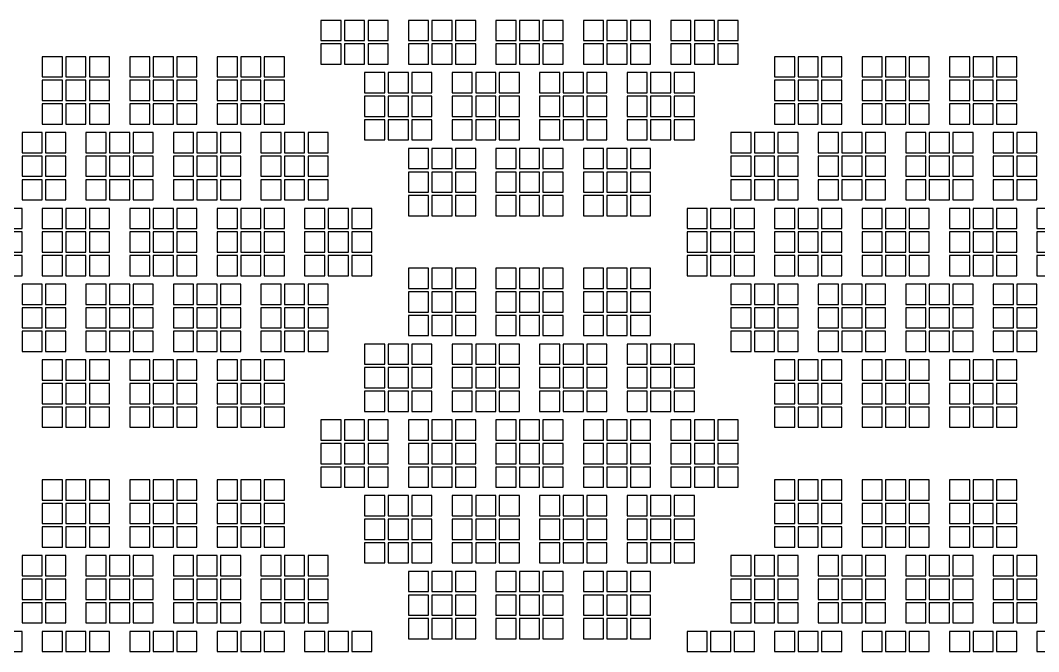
# Model space of a CAD drawing. Extents: x -49 to 54, y -38 to 38.
# Drawn here: x 0.6 to 15.73, y -10.8 to -1.42 of the extents above; entities that cross this region are included whole.
import ezdxf

# ---------------------------------------------------------------- set-up
doc = ezdxf.new("R2010")
doc.units = 0
doc.layers.add('BACK_LAYER', color=5, linetype='CONTINUOUS')

msp = doc.modelspace()

# ---------------------------------------------------------------- linework, layer by layer
at = {"layer": 'BACK_LAYER'}
for points in [[(5.063, -1.721), (5.363, -1.721), (5.363, -1.421), (5.063, -1.421)], [(5.413, -1.721), (5.713, -1.721), (5.713, -1.421), (5.413, -1.421)], [(5.763, -1.721), (6.063, -1.721), (6.063, -1.421), (5.763, -1.421)], [(6.363, -1.721), (6.663, -1.721), (6.663, -1.421), (6.363, -1.421)], [(6.713, -1.721), (7.013, -1.721), (7.013, -1.421), (6.713, -1.421)], [(7.063, -1.721), (7.363, -1.721), (7.363, -1.421), (7.063, -1.421)], [(7.663, -1.721), (7.963, -1.721), (7.963, -1.421), (7.663, -1.421)], [(8.013, -1.721), (8.313, -1.721), (8.313, -1.421), (8.013, -1.421)], [(8.363, -1.721), (8.663, -1.721), (8.663, -1.421), (8.363, -1.421)], [(8.963, -1.721), (9.263, -1.721), (9.263, -1.421), (8.963, -1.421)], [(9.313, -1.721), (9.613, -1.721), (9.613, -1.421), (9.313, -1.421)], [(9.663, -1.721), (9.963, -1.721), (9.963, -1.421), (9.663, -1.421)], [(10.263, -1.721), (10.563, -1.721), (10.563, -1.421), (10.263, -1.421)], [(10.613, -1.721), (10.913, -1.721), (10.913, -1.421), (10.613, -1.421)], [(10.963, -1.721), (11.263, -1.721), (11.263, -1.421), (10.963, -1.421)], [(5.063, -2.071), (5.363, -2.071), (5.363, -1.771), (5.063, -1.771)], [(5.413, -2.071), (5.713, -2.071), (5.713, -1.771), (5.413, -1.771)], [(5.763, -2.071), (6.063, -2.071), (6.063, -1.771), (5.763, -1.771)], [(6.363, -2.071), (6.663, -2.071), (6.663, -1.771), (6.363, -1.771)], [(6.713, -2.071), (7.013, -2.071), (7.013, -1.771), (6.713, -1.771)], [(7.063, -2.071), (7.363, -2.071), (7.363, -1.771), (7.063, -1.771)], [(7.663, -2.071), (7.963, -2.071), (7.963, -1.771), (7.663, -1.771)], [(8.013, -2.071), (8.313, -2.071), (8.313, -1.771), (8.013, -1.771)], [(8.363, -2.071), (8.663, -2.071), (8.663, -1.771), (8.363, -1.771)], [(8.963, -2.071), (9.263, -2.071), (9.263, -1.771), (8.963, -1.771)], [(9.313, -2.071), (9.613, -2.071), (9.613, -1.771), (9.313, -1.771)], [(9.663, -2.071), (9.963, -2.071), (9.963, -1.771), (9.663, -1.771)], [(10.263, -2.071), (10.563, -2.071), (10.563, -1.771), (10.263, -1.771)], [(10.613, -2.071), (10.913, -2.071), (10.913, -1.771), (10.613, -1.771)], [(10.963, -2.071), (11.263, -2.071), (11.263, -1.771), (10.963, -1.771)], [(0.921, -2.261), (1.221, -2.261), (1.221, -1.961), (0.921, -1.961)], [(1.271, -2.261), (1.571, -2.261), (1.571, -1.961), (1.271, -1.961)], [(1.621, -2.261), (1.921, -2.261), (1.921, -1.961), (1.621, -1.961)], [(2.221, -2.261), (2.521, -2.261), (2.521, -1.961), (2.221, -1.961)], [(2.571, -2.261), (2.871, -2.261), (2.871, -1.961), (2.571, -1.961)], [(2.921, -2.261), (3.221, -2.261), (3.221, -1.961), (2.921, -1.961)], [(3.521, -2.261), (3.821, -2.261), (3.821, -1.961), (3.521, -1.961)], [(3.871, -2.261), (4.171, -2.261), (4.171, -1.961), (3.871, -1.961)], [(4.221, -2.261), (4.521, -2.261), (4.521, -1.961), (4.221, -1.961)], [(11.805, -2.261), (12.105, -2.261), (12.105, -1.961), (11.805, -1.961)], [(12.155, -2.261), (12.455, -2.261), (12.455, -1.961), (12.155, -1.961)], [(12.505, -2.261), (12.805, -2.261), (12.805, -1.961), (12.505, -1.961)], [(13.105, -2.261), (13.405, -2.261), (13.405, -1.961), (13.105, -1.961)], [(13.455, -2.261), (13.755, -2.261), (13.755, -1.961), (13.455, -1.961)], [(13.805, -2.261), (14.105, -2.261), (14.105, -1.961), (13.805, -1.961)], [(14.405, -2.261), (14.705, -2.261), (14.705, -1.961), (14.405, -1.961)], [(14.755, -2.261), (15.055, -2.261), (15.055, -1.961), (14.755, -1.961)], [(15.105, -2.261), (15.405, -2.261), (15.405, -1.961), (15.105, -1.961)], [(5.713, -2.497), (6.013, -2.497), (6.013, -2.197), (5.713, -2.197)], [(6.063, -2.497), (6.363, -2.497), (6.363, -2.197), (6.063, -2.197)], [(6.413, -2.497), (6.713, -2.497), (6.713, -2.197), (6.413, -2.197)], [(7.013, -2.497), (7.313, -2.497), (7.313, -2.197), (7.013, -2.197)], [(7.363, -2.497), (7.663, -2.497), (7.663, -2.197), (7.363, -2.197)], [(7.713, -2.497), (8.013, -2.497), (8.013, -2.197), (7.713, -2.197)], [(8.313, -2.497), (8.613, -2.497), (8.613, -2.197), (8.313, -2.197)], [(8.663, -2.497), (8.963, -2.497), (8.963, -2.197), (8.663, -2.197)], [(9.013, -2.497), (9.313, -2.497), (9.313, -2.197), (9.013, -2.197)], [(9.613, -2.497), (9.913, -2.497), (9.913, -2.197), (9.613, -2.197)], [(9.963, -2.497), (10.263, -2.497), (10.263, -2.197), (9.963, -2.197)], [(10.313, -2.497), (10.613, -2.497), (10.613, -2.197), (10.313, -2.197)], [(0.921, -2.611), (1.221, -2.611), (1.221, -2.311), (0.921, -2.311)], [(1.271, -2.611), (1.571, -2.611), (1.571, -2.311), (1.271, -2.311)], [(1.621, -2.611), (1.921, -2.611), (1.921, -2.311), (1.621, -2.311)], [(2.221, -2.611), (2.521, -2.611), (2.521, -2.311), (2.221, -2.311)], [(2.571, -2.611), (2.871, -2.611), (2.871, -2.311), (2.571, -2.311)], [(2.921, -2.611), (3.221, -2.611), (3.221, -2.311), (2.921, -2.311)], [(3.521, -2.611), (3.821, -2.611), (3.821, -2.311), (3.521, -2.311)], [(3.871, -2.611), (4.171, -2.611), (4.171, -2.311), (3.871, -2.311)], [(4.221, -2.611), (4.521, -2.611), (4.521, -2.311), (4.221, -2.311)], [(11.805, -2.611), (12.105, -2.611), (12.105, -2.311), (11.805, -2.311)], [(12.155, -2.611), (12.455, -2.611), (12.455, -2.311), (12.155, -2.311)], [(12.505, -2.611), (12.805, -2.611), (12.805, -2.311), (12.505, -2.311)], [(13.105, -2.611), (13.405, -2.611), (13.405, -2.311), (13.105, -2.311)], [(13.455, -2.611), (13.755, -2.611), (13.755, -2.311), (13.455, -2.311)], [(13.805, -2.611), (14.105, -2.611), (14.105, -2.311), (13.805, -2.311)], [(14.405, -2.611), (14.705, -2.611), (14.705, -2.311), (14.405, -2.311)], [(14.755, -2.611), (15.055, -2.611), (15.055, -2.311), (14.755, -2.311)], [(15.105, -2.611), (15.405, -2.611), (15.405, -2.311), (15.105, -2.311)], [(5.713, -2.847), (6.013, -2.847), (6.013, -2.547), (5.713, -2.547)], [(6.063, -2.847), (6.363, -2.847), (6.363, -2.547), (6.063, -2.547)], [(6.413, -2.847), (6.713, -2.847), (6.713, -2.547), (6.413, -2.547)], [(7.013, -2.847), (7.313, -2.847), (7.313, -2.547), (7.013, -2.547)], [(7.363, -2.847), (7.663, -2.847), (7.663, -2.547), (7.363, -2.547)], [(7.713, -2.847), (8.013, -2.847), (8.013, -2.547), (7.713, -2.547)], [(8.313, -2.847), (8.613, -2.847), (8.613, -2.547), (8.313, -2.547)], [(8.663, -2.847), (8.963, -2.847), (8.963, -2.547), (8.663, -2.547)], [(9.013, -2.847), (9.313, -2.847), (9.313, -2.547), (9.013, -2.547)], [(9.613, -2.847), (9.913, -2.847), (9.913, -2.547), (9.613, -2.547)], [(9.963, -2.847), (10.263, -2.847), (10.263, -2.547), (9.963, -2.547)], [(10.313, -2.847), (10.613, -2.847), (10.613, -2.547), (10.313, -2.547)], [(0.921, -2.961), (1.221, -2.961), (1.221, -2.661), (0.921, -2.661)], [(1.271, -2.961), (1.571, -2.961), (1.571, -2.661), (1.271, -2.661)], [(1.621, -2.961), (1.921, -2.961), (1.921, -2.661), (1.621, -2.661)], [(2.221, -2.961), (2.521, -2.961), (2.521, -2.661), (2.221, -2.661)], [(2.571, -2.961), (2.871, -2.961), (2.871, -2.661), (2.571, -2.661)], [(2.921, -2.961), (3.221, -2.961), (3.221, -2.661), (2.921, -2.661)], [(3.521, -2.961), (3.821, -2.961), (3.821, -2.661), (3.521, -2.661)], [(3.871, -2.961), (4.171, -2.961), (4.171, -2.661), (3.871, -2.661)], [(4.221, -2.961), (4.521, -2.961), (4.521, -2.661), (4.221, -2.661)], [(11.805, -2.961), (12.105, -2.961), (12.105, -2.661), (11.805, -2.661)], [(12.155, -2.961), (12.455, -2.961), (12.455, -2.661), (12.155, -2.661)], [(12.505, -2.961), (12.805, -2.961), (12.805, -2.661), (12.505, -2.661)], [(13.105, -2.961), (13.405, -2.961), (13.405, -2.661), (13.105, -2.661)], [(13.455, -2.961), (13.755, -2.961), (13.755, -2.661), (13.455, -2.661)], [(13.805, -2.961), (14.105, -2.961), (14.105, -2.661), (13.805, -2.661)], [(14.405, -2.961), (14.705, -2.961), (14.705, -2.661), (14.405, -2.661)], [(14.755, -2.961), (15.055, -2.961), (15.055, -2.661), (14.755, -2.661)], [(15.105, -2.961), (15.405, -2.961), (15.405, -2.661), (15.105, -2.661)], [(5.713, -3.197), (6.013, -3.197), (6.013, -2.897), (5.713, -2.897)], [(6.063, -3.197), (6.363, -3.197), (6.363, -2.897), (6.063, -2.897)], [(6.413, -3.197), (6.713, -3.197), (6.713, -2.897), (6.413, -2.897)], [(7.013, -3.197), (7.313, -3.197), (7.313, -2.897), (7.013, -2.897)], [(7.363, -3.197), (7.663, -3.197), (7.663, -2.897), (7.363, -2.897)], [(7.713, -3.197), (8.013, -3.197), (8.013, -2.897), (7.713, -2.897)], [(8.313, -3.197), (8.613, -3.197), (8.613, -2.897), (8.313, -2.897)], [(8.663, -3.197), (8.963, -3.197), (8.963, -2.897), (8.663, -2.897)], [(9.013, -3.197), (9.313, -3.197), (9.313, -2.897), (9.013, -2.897)], [(9.613, -3.197), (9.913, -3.197), (9.913, -2.897), (9.613, -2.897)], [(9.963, -3.197), (10.263, -3.197), (10.263, -2.897), (9.963, -2.897)], [(10.313, -3.197), (10.613, -3.197), (10.613, -2.897), (10.313, -2.897)], [(0.621, -3.387), (0.921, -3.387), (0.921, -3.087), (0.621, -3.087)], [(0.971, -3.387), (1.271, -3.387), (1.271, -3.087), (0.971, -3.087)], [(1.571, -3.387), (1.871, -3.387), (1.871, -3.087), (1.571, -3.087)], [(1.921, -3.387), (2.221, -3.387), (2.221, -3.087), (1.921, -3.087)], [(2.271, -3.387), (2.571, -3.387), (2.571, -3.087), (2.271, -3.087)], [(2.871, -3.387), (3.171, -3.387), (3.171, -3.087), (2.871, -3.087)], [(3.221, -3.387), (3.521, -3.387), (3.521, -3.087), (3.221, -3.087)], [(3.571, -3.387), (3.871, -3.387), (3.871, -3.087), (3.571, -3.087)], [(4.171, -3.387), (4.471, -3.387), (4.471, -3.087), (4.171, -3.087)], [(4.521, -3.387), (4.821, -3.387), (4.821, -3.087), (4.521, -3.087)], [(4.871, -3.387), (5.171, -3.387), (5.171, -3.087), (4.871, -3.087)], [(11.155, -3.387), (11.455, -3.387), (11.455, -3.087), (11.155, -3.087)], [(11.505, -3.387), (11.805, -3.387), (11.805, -3.087), (11.505, -3.087)], [(11.855, -3.387), (12.155, -3.387), (12.155, -3.087), (11.855, -3.087)], [(12.455, -3.387), (12.755, -3.387), (12.755, -3.087), (12.455, -3.087)], [(12.805, -3.387), (13.105, -3.387), (13.105, -3.087), (12.805, -3.087)], [(13.155, -3.387), (13.455, -3.387), (13.455, -3.087), (13.155, -3.087)], [(13.755, -3.387), (14.055, -3.387), (14.055, -3.087), (13.755, -3.087)], [(14.105, -3.387), (14.405, -3.387), (14.405, -3.087), (14.105, -3.087)], [(14.455, -3.387), (14.755, -3.387), (14.755, -3.087), (14.455, -3.087)], [(15.055, -3.387), (15.355, -3.387), (15.355, -3.087), (15.055, -3.087)], [(15.405, -3.387), (15.705, -3.387), (15.705, -3.087), (15.405, -3.087)], [(6.363, -3.623), (6.663, -3.623), (6.663, -3.323), (6.363, -3.323)], [(6.713, -3.623), (7.013, -3.623), (7.013, -3.323), (6.713, -3.323)], [(7.063, -3.623), (7.363, -3.623), (7.363, -3.323), (7.063, -3.323)], [(7.663, -3.623), (7.963, -3.623), (7.963, -3.323), (7.663, -3.323)], [(8.013, -3.623), (8.313, -3.623), (8.313, -3.323), (8.013, -3.323)], [(8.363, -3.623), (8.663, -3.623), (8.663, -3.323), (8.363, -3.323)], [(8.963, -3.623), (9.263, -3.623), (9.263, -3.323), (8.963, -3.323)], [(9.313, -3.623), (9.613, -3.623), (9.613, -3.323), (9.313, -3.323)], [(9.663, -3.623), (9.963, -3.623), (9.963, -3.323), (9.663, -3.323)], [(0.621, -3.737), (0.921, -3.737), (0.921, -3.437), (0.621, -3.437)], [(0.971, -3.737), (1.271, -3.737), (1.271, -3.437), (0.971, -3.437)], [(1.571, -3.737), (1.871, -3.737), (1.871, -3.437), (1.571, -3.437)], [(1.921, -3.737), (2.221, -3.737), (2.221, -3.437), (1.921, -3.437)], [(2.271, -3.737), (2.571, -3.737), (2.571, -3.437), (2.271, -3.437)], [(2.871, -3.737), (3.171, -3.737), (3.171, -3.437), (2.871, -3.437)], [(3.221, -3.737), (3.521, -3.737), (3.521, -3.437), (3.221, -3.437)], [(3.571, -3.737), (3.871, -3.737), (3.871, -3.437), (3.571, -3.437)], [(4.171, -3.737), (4.471, -3.737), (4.471, -3.437), (4.171, -3.437)], [(4.521, -3.737), (4.821, -3.737), (4.821, -3.437), (4.521, -3.437)], [(4.871, -3.737), (5.171, -3.737), (5.171, -3.437), (4.871, -3.437)], [(11.155, -3.737), (11.455, -3.737), (11.455, -3.437), (11.155, -3.437)], [(11.505, -3.737), (11.805, -3.737), (11.805, -3.437), (11.505, -3.437)], [(11.855, -3.737), (12.155, -3.737), (12.155, -3.437), (11.855, -3.437)], [(12.455, -3.737), (12.755, -3.737), (12.755, -3.437), (12.455, -3.437)], [(12.805, -3.737), (13.105, -3.737), (13.105, -3.437), (12.805, -3.437)], [(13.155, -3.737), (13.455, -3.737), (13.455, -3.437), (13.155, -3.437)], [(13.755, -3.737), (14.055, -3.737), (14.055, -3.437), (13.755, -3.437)], [(14.105, -3.737), (14.405, -3.737), (14.405, -3.437), (14.105, -3.437)], [(14.455, -3.737), (14.755, -3.737), (14.755, -3.437), (14.455, -3.437)], [(15.055, -3.737), (15.355, -3.737), (15.355, -3.437), (15.055, -3.437)], [(15.405, -3.737), (15.705, -3.737), (15.705, -3.437), (15.405, -3.437)], [(6.363, -3.973), (6.663, -3.973), (6.663, -3.673), (6.363, -3.673)], [(6.713, -3.973), (7.013, -3.973), (7.013, -3.673), (6.713, -3.673)], [(7.063, -3.973), (7.363, -3.973), (7.363, -3.673), (7.063, -3.673)], [(7.663, -3.973), (7.963, -3.973), (7.963, -3.673), (7.663, -3.673)], [(8.013, -3.973), (8.313, -3.973), (8.313, -3.673), (8.013, -3.673)], [(8.363, -3.973), (8.663, -3.973), (8.663, -3.673), (8.363, -3.673)], [(8.963, -3.973), (9.263, -3.973), (9.263, -3.673), (8.963, -3.673)], [(9.313, -3.973), (9.613, -3.973), (9.613, -3.673), (9.313, -3.673)], [(9.663, -3.973), (9.963, -3.973), (9.963, -3.673), (9.663, -3.673)], [(0.621, -4.087), (0.921, -4.087), (0.921, -3.787), (0.621, -3.787)], [(0.971, -4.087), (1.271, -4.087), (1.271, -3.787), (0.971, -3.787)], [(1.571, -4.087), (1.871, -4.087), (1.871, -3.787), (1.571, -3.787)], [(1.921, -4.087), (2.221, -4.087), (2.221, -3.787), (1.921, -3.787)], [(2.271, -4.087), (2.571, -4.087), (2.571, -3.787), (2.271, -3.787)], [(2.871, -4.087), (3.171, -4.087), (3.171, -3.787), (2.871, -3.787)], [(3.221, -4.087), (3.521, -4.087), (3.521, -3.787), (3.221, -3.787)], [(3.571, -4.087), (3.871, -4.087), (3.871, -3.787), (3.571, -3.787)], [(4.171, -4.087), (4.471, -4.087), (4.471, -3.787), (4.171, -3.787)], [(4.521, -4.087), (4.821, -4.087), (4.821, -3.787), (4.521, -3.787)], [(4.871, -4.087), (5.171, -4.087), (5.171, -3.787), (4.871, -3.787)], [(11.155, -4.087), (11.455, -4.087), (11.455, -3.787), (11.155, -3.787)], [(11.505, -4.087), (11.805, -4.087), (11.805, -3.787), (11.505, -3.787)], [(11.855, -4.087), (12.155, -4.087), (12.155, -3.787), (11.855, -3.787)], [(12.455, -4.087), (12.755, -4.087), (12.755, -3.787), (12.455, -3.787)], [(12.805, -4.087), (13.105, -4.087), (13.105, -3.787), (12.805, -3.787)], [(13.155, -4.087), (13.455, -4.087), (13.455, -3.787), (13.155, -3.787)], [(13.755, -4.087), (14.055, -4.087), (14.055, -3.787), (13.755, -3.787)], [(14.105, -4.087), (14.405, -4.087), (14.405, -3.787), (14.105, -3.787)], [(14.455, -4.087), (14.755, -4.087), (14.755, -3.787), (14.455, -3.787)], [(15.055, -4.087), (15.355, -4.087), (15.355, -3.787), (15.055, -3.787)], [(15.405, -4.087), (15.705, -4.087), (15.705, -3.787), (15.405, -3.787)], [(6.363, -4.323), (6.663, -4.323), (6.663, -4.023), (6.363, -4.023)], [(6.713, -4.323), (7.013, -4.323), (7.013, -4.023), (6.713, -4.023)], [(7.063, -4.323), (7.363, -4.323), (7.363, -4.023), (7.063, -4.023)], [(7.663, -4.323), (7.963, -4.323), (7.963, -4.023), (7.663, -4.023)], [(8.013, -4.323), (8.313, -4.323), (8.313, -4.023), (8.013, -4.023)], [(8.363, -4.323), (8.663, -4.323), (8.663, -4.023), (8.363, -4.023)], [(8.963, -4.323), (9.263, -4.323), (9.263, -4.023), (8.963, -4.023)], [(9.313, -4.323), (9.613, -4.323), (9.613, -4.023), (9.313, -4.023)], [(9.663, -4.323), (9.963, -4.323), (9.963, -4.023), (9.663, -4.023)], [(0.321, -4.513), (0.621, -4.513), (0.621, -4.213), (0.321, -4.213)], [(0.921, -4.513), (1.221, -4.513), (1.221, -4.213), (0.921, -4.213)], [(1.271, -4.513), (1.571, -4.513), (1.571, -4.213), (1.271, -4.213)], [(1.621, -4.513), (1.921, -4.513), (1.921, -4.213), (1.621, -4.213)], [(2.221, -4.513), (2.521, -4.513), (2.521, -4.213), (2.221, -4.213)], [(2.571, -4.513), (2.871, -4.513), (2.871, -4.213), (2.571, -4.213)], [(2.921, -4.513), (3.221, -4.513), (3.221, -4.213), (2.921, -4.213)], [(3.521, -4.513), (3.821, -4.513), (3.821, -4.213), (3.521, -4.213)], [(3.871, -4.513), (4.171, -4.513), (4.171, -4.213), (3.871, -4.213)], [(4.221, -4.513), (4.521, -4.513), (4.521, -4.213), (4.221, -4.213)], [(4.821, -4.513), (5.121, -4.513), (5.121, -4.213), (4.821, -4.213)], [(5.171, -4.513), (5.471, -4.513), (5.471, -4.213), (5.171, -4.213)], [(5.521, -4.513), (5.821, -4.513), (5.821, -4.213), (5.521, -4.213)], [(10.505, -4.513), (10.805, -4.513), (10.805, -4.213), (10.505, -4.213)], [(10.855, -4.513), (11.155, -4.513), (11.155, -4.213), (10.855, -4.213)], [(11.205, -4.513), (11.505, -4.513), (11.505, -4.213), (11.205, -4.213)], [(11.805, -4.513), (12.105, -4.513), (12.105, -4.213), (11.805, -4.213)], [(12.155, -4.513), (12.455, -4.513), (12.455, -4.213), (12.155, -4.213)], [(12.505, -4.513), (12.805, -4.513), (12.805, -4.213), (12.505, -4.213)], [(13.105, -4.513), (13.405, -4.513), (13.405, -4.213), (13.105, -4.213)], [(13.455, -4.513), (13.755, -4.513), (13.755, -4.213), (13.455, -4.213)], [(13.805, -4.513), (14.105, -4.513), (14.105, -4.213), (13.805, -4.213)], [(14.405, -4.513), (14.705, -4.513), (14.705, -4.213), (14.405, -4.213)], [(14.755, -4.513), (15.055, -4.513), (15.055, -4.213), (14.755, -4.213)], [(15.105, -4.513), (15.405, -4.513), (15.405, -4.213), (15.105, -4.213)], [(15.705, -4.513), (16.005, -4.513), (16.005, -4.213), (15.705, -4.213)], [(0.321, -4.863), (0.621, -4.863), (0.621, -4.563), (0.321, -4.563)], [(0.921, -4.863), (1.221, -4.863), (1.221, -4.563), (0.921, -4.563)], [(1.271, -4.863), (1.571, -4.863), (1.571, -4.563), (1.271, -4.563)], [(1.621, -4.863), (1.921, -4.863), (1.921, -4.563), (1.621, -4.563)], [(2.221, -4.863), (2.521, -4.863), (2.521, -4.563), (2.221, -4.563)], [(2.571, -4.863), (2.871, -4.863), (2.871, -4.563), (2.571, -4.563)], [(2.921, -4.863), (3.221, -4.863), (3.221, -4.563), (2.921, -4.563)], [(3.521, -4.863), (3.821, -4.863), (3.821, -4.563), (3.521, -4.563)], [(3.871, -4.863), (4.171, -4.863), (4.171, -4.563), (3.871, -4.563)], [(4.221, -4.863), (4.521, -4.863), (4.521, -4.563), (4.221, -4.563)], [(4.821, -4.863), (5.121, -4.863), (5.121, -4.563), (4.821, -4.563)], [(5.171, -4.863), (5.471, -4.863), (5.471, -4.563), (5.171, -4.563)], [(5.521, -4.863), (5.821, -4.863), (5.821, -4.563), (5.521, -4.563)], [(10.505, -4.863), (10.805, -4.863), (10.805, -4.563), (10.505, -4.563)], [(10.855, -4.863), (11.155, -4.863), (11.155, -4.563), (10.855, -4.563)], [(11.205, -4.863), (11.505, -4.863), (11.505, -4.563), (11.205, -4.563)], [(11.805, -4.863), (12.105, -4.863), (12.105, -4.563), (11.805, -4.563)], [(12.155, -4.863), (12.455, -4.863), (12.455, -4.563), (12.155, -4.563)], [(12.505, -4.863), (12.805, -4.863), (12.805, -4.563), (12.505, -4.563)], [(13.105, -4.863), (13.405, -4.863), (13.405, -4.563), (13.105, -4.563)], [(13.455, -4.863), (13.755, -4.863), (13.755, -4.563), (13.455, -4.563)], [(13.805, -4.863), (14.105, -4.863), (14.105, -4.563), (13.805, -4.563)], [(14.405, -4.863), (14.705, -4.863), (14.705, -4.563), (14.405, -4.563)], [(14.755, -4.863), (15.055, -4.863), (15.055, -4.563), (14.755, -4.563)], [(15.105, -4.863), (15.405, -4.863), (15.405, -4.563), (15.105, -4.563)], [(15.705, -4.863), (16.005, -4.863), (16.005, -4.563), (15.705, -4.563)], [(0.321, -5.213), (0.621, -5.213), (0.621, -4.913), (0.321, -4.913)], [(0.921, -5.213), (1.221, -5.213), (1.221, -4.913), (0.921, -4.913)], [(1.271, -5.213), (1.571, -5.213), (1.571, -4.913), (1.271, -4.913)], [(1.621, -5.213), (1.921, -5.213), (1.921, -4.913), (1.621, -4.913)], [(2.221, -5.213), (2.521, -5.213), (2.521, -4.913), (2.221, -4.913)], [(2.571, -5.213), (2.871, -5.213), (2.871, -4.913), (2.571, -4.913)], [(2.921, -5.213), (3.221, -5.213), (3.221, -4.913), (2.921, -4.913)], [(3.521, -5.213), (3.821, -5.213), (3.821, -4.913), (3.521, -4.913)], [(3.871, -5.213), (4.171, -5.213), (4.171, -4.913), (3.871, -4.913)], [(4.221, -5.213), (4.521, -5.213), (4.521, -4.913), (4.221, -4.913)], [(4.821, -5.213), (5.121, -5.213), (5.121, -4.913), (4.821, -4.913)], [(5.171, -5.213), (5.471, -5.213), (5.471, -4.913), (5.171, -4.913)], [(5.521, -5.213), (5.821, -5.213), (5.821, -4.913), (5.521, -4.913)], [(10.505, -5.213), (10.805, -5.213), (10.805, -4.913), (10.505, -4.913)], [(10.855, -5.213), (11.155, -5.213), (11.155, -4.913), (10.855, -4.913)], [(11.205, -5.213), (11.505, -5.213), (11.505, -4.913), (11.205, -4.913)], [(11.805, -5.213), (12.105, -5.213), (12.105, -4.913), (11.805, -4.913)], [(12.155, -5.213), (12.455, -5.213), (12.455, -4.913), (12.155, -4.913)], [(12.505, -5.213), (12.805, -5.213), (12.805, -4.913), (12.505, -4.913)], [(13.105, -5.213), (13.405, -5.213), (13.405, -4.913), (13.105, -4.913)], [(13.455, -5.213), (13.755, -5.213), (13.755, -4.913), (13.455, -4.913)], [(13.805, -5.213), (14.105, -5.213), (14.105, -4.913), (13.805, -4.913)], [(14.405, -5.213), (14.705, -5.213), (14.705, -4.913), (14.405, -4.913)], [(14.755, -5.213), (15.055, -5.213), (15.055, -4.913), (14.755, -4.913)], [(15.105, -5.213), (15.405, -5.213), (15.405, -4.913), (15.105, -4.913)], [(15.705, -5.213), (16.005, -5.213), (16.005, -4.913), (15.705, -4.913)], [(6.363, -5.403), (6.663, -5.403), (6.663, -5.103), (6.363, -5.103)], [(6.713, -5.403), (7.013, -5.403), (7.013, -5.103), (6.713, -5.103)], [(7.063, -5.403), (7.363, -5.403), (7.363, -5.103), (7.063, -5.103)], [(7.663, -5.403), (7.963, -5.403), (7.963, -5.103), (7.663, -5.103)], [(8.013, -5.403), (8.313, -5.403), (8.313, -5.103), (8.013, -5.103)], [(8.363, -5.403), (8.663, -5.403), (8.663, -5.103), (8.363, -5.103)], [(8.963, -5.403), (9.263, -5.403), (9.263, -5.103), (8.963, -5.103)], [(9.313, -5.403), (9.613, -5.403), (9.613, -5.103), (9.313, -5.103)], [(9.663, -5.403), (9.963, -5.403), (9.963, -5.103), (9.663, -5.103)], [(0.621, -5.639), (0.921, -5.639), (0.921, -5.339), (0.621, -5.339)], [(0.971, -5.639), (1.271, -5.639), (1.271, -5.339), (0.971, -5.339)], [(1.571, -5.639), (1.871, -5.639), (1.871, -5.339), (1.571, -5.339)], [(1.921, -5.639), (2.221, -5.639), (2.221, -5.339), (1.921, -5.339)], [(2.271, -5.639), (2.571, -5.639), (2.571, -5.339), (2.271, -5.339)], [(2.871, -5.639), (3.171, -5.639), (3.171, -5.339), (2.871, -5.339)], [(3.221, -5.639), (3.521, -5.639), (3.521, -5.339), (3.221, -5.339)], [(3.571, -5.639), (3.871, -5.639), (3.871, -5.339), (3.571, -5.339)], [(4.171, -5.639), (4.471, -5.639), (4.471, -5.339), (4.171, -5.339)], [(4.521, -5.639), (4.821, -5.639), (4.821, -5.339), (4.521, -5.339)], [(4.871, -5.639), (5.171, -5.639), (5.171, -5.339), (4.871, -5.339)], [(11.155, -5.639), (11.455, -5.639), (11.455, -5.339), (11.155, -5.339)], [(11.505, -5.639), (11.805, -5.639), (11.805, -5.339), (11.505, -5.339)], [(11.855, -5.639), (12.155, -5.639), (12.155, -5.339), (11.855, -5.339)], [(12.455, -5.639), (12.755, -5.639), (12.755, -5.339), (12.455, -5.339)], [(12.805, -5.639), (13.105, -5.639), (13.105, -5.339), (12.805, -5.339)], [(13.155, -5.639), (13.455, -5.639), (13.455, -5.339), (13.155, -5.339)], [(13.755, -5.639), (14.055, -5.639), (14.055, -5.339), (13.755, -5.339)], [(14.105, -5.639), (14.405, -5.639), (14.405, -5.339), (14.105, -5.339)], [(14.455, -5.639), (14.755, -5.639), (14.755, -5.339), (14.455, -5.339)], [(15.055, -5.639), (15.355, -5.639), (15.355, -5.339), (15.055, -5.339)], [(15.405, -5.639), (15.705, -5.639), (15.705, -5.339), (15.405, -5.339)], [(6.363, -5.753), (6.663, -5.753), (6.663, -5.453), (6.363, -5.453)], [(6.713, -5.753), (7.013, -5.753), (7.013, -5.453), (6.713, -5.453)], [(7.063, -5.753), (7.363, -5.753), (7.363, -5.453), (7.063, -5.453)], [(7.663, -5.753), (7.963, -5.753), (7.963, -5.453), (7.663, -5.453)], [(8.013, -5.753), (8.313, -5.753), (8.313, -5.453), (8.013, -5.453)], [(8.363, -5.753), (8.663, -5.753), (8.663, -5.453), (8.363, -5.453)], [(8.963, -5.753), (9.263, -5.753), (9.263, -5.453), (8.963, -5.453)], [(9.313, -5.753), (9.613, -5.753), (9.613, -5.453), (9.313, -5.453)], [(9.663, -5.753), (9.963, -5.753), (9.963, -5.453), (9.663, -5.453)], [(0.621, -5.989), (0.921, -5.989), (0.921, -5.689), (0.621, -5.689)], [(0.971, -5.989), (1.271, -5.989), (1.271, -5.689), (0.971, -5.689)], [(1.571, -5.989), (1.871, -5.989), (1.871, -5.689), (1.571, -5.689)], [(1.921, -5.989), (2.221, -5.989), (2.221, -5.689), (1.921, -5.689)], [(2.271, -5.989), (2.571, -5.989), (2.571, -5.689), (2.271, -5.689)], [(2.871, -5.989), (3.171, -5.989), (3.171, -5.689), (2.871, -5.689)], [(3.221, -5.989), (3.521, -5.989), (3.521, -5.689), (3.221, -5.689)], [(3.571, -5.989), (3.871, -5.989), (3.871, -5.689), (3.571, -5.689)], [(4.171, -5.989), (4.471, -5.989), (4.471, -5.689), (4.171, -5.689)], [(4.521, -5.989), (4.821, -5.989), (4.821, -5.689), (4.521, -5.689)], [(4.871, -5.989), (5.171, -5.989), (5.171, -5.689), (4.871, -5.689)], [(11.155, -5.989), (11.455, -5.989), (11.455, -5.689), (11.155, -5.689)], [(11.505, -5.989), (11.805, -5.989), (11.805, -5.689), (11.505, -5.689)], [(11.855, -5.989), (12.155, -5.989), (12.155, -5.689), (11.855, -5.689)], [(12.455, -5.989), (12.755, -5.989), (12.755, -5.689), (12.455, -5.689)], [(12.805, -5.989), (13.105, -5.989), (13.105, -5.689), (12.805, -5.689)], [(13.155, -5.989), (13.455, -5.989), (13.455, -5.689), (13.155, -5.689)], [(13.755, -5.989), (14.055, -5.989), (14.055, -5.689), (13.755, -5.689)], [(14.105, -5.989), (14.405, -5.989), (14.405, -5.689), (14.105, -5.689)], [(14.455, -5.989), (14.755, -5.989), (14.755, -5.689), (14.455, -5.689)], [(15.055, -5.989), (15.355, -5.989), (15.355, -5.689), (15.055, -5.689)], [(15.405, -5.989), (15.705, -5.989), (15.705, -5.689), (15.405, -5.689)], [(6.363, -6.103), (6.663, -6.103), (6.663, -5.803), (6.363, -5.803)], [(6.713, -6.103), (7.013, -6.103), (7.013, -5.803), (6.713, -5.803)], [(7.063, -6.103), (7.363, -6.103), (7.363, -5.803), (7.063, -5.803)], [(7.663, -6.103), (7.963, -6.103), (7.963, -5.803), (7.663, -5.803)], [(8.013, -6.103), (8.313, -6.103), (8.313, -5.803), (8.013, -5.803)], [(8.363, -6.103), (8.663, -6.103), (8.663, -5.803), (8.363, -5.803)], [(8.963, -6.103), (9.263, -6.103), (9.263, -5.803), (8.963, -5.803)], [(9.313, -6.103), (9.613, -6.103), (9.613, -5.803), (9.313, -5.803)], [(9.663, -6.103), (9.963, -6.103), (9.963, -5.803), (9.663, -5.803)], [(0.621, -6.339), (0.921, -6.339), (0.921, -6.039), (0.621, -6.039)], [(0.971, -6.339), (1.271, -6.339), (1.271, -6.039), (0.971, -6.039)], [(1.571, -6.339), (1.871, -6.339), (1.871, -6.039), (1.571, -6.039)], [(1.921, -6.339), (2.221, -6.339), (2.221, -6.039), (1.921, -6.039)], [(2.271, -6.339), (2.571, -6.339), (2.571, -6.039), (2.271, -6.039)], [(2.871, -6.339), (3.171, -6.339), (3.171, -6.039), (2.871, -6.039)], [(3.221, -6.339), (3.521, -6.339), (3.521, -6.039), (3.221, -6.039)], [(3.571, -6.339), (3.871, -6.339), (3.871, -6.039), (3.571, -6.039)], [(4.171, -6.339), (4.471, -6.339), (4.471, -6.039), (4.171, -6.039)], [(4.521, -6.339), (4.821, -6.339), (4.821, -6.039), (4.521, -6.039)], [(4.871, -6.339), (5.171, -6.339), (5.171, -6.039), (4.871, -6.039)], [(11.155, -6.339), (11.455, -6.339), (11.455, -6.039), (11.155, -6.039)], [(11.505, -6.339), (11.805, -6.339), (11.805, -6.039), (11.505, -6.039)], [(11.855, -6.339), (12.155, -6.339), (12.155, -6.039), (11.855, -6.039)], [(12.455, -6.339), (12.755, -6.339), (12.755, -6.039), (12.455, -6.039)], [(12.805, -6.339), (13.105, -6.339), (13.105, -6.039), (12.805, -6.039)], [(13.155, -6.339), (13.455, -6.339), (13.455, -6.039), (13.155, -6.039)], [(13.755, -6.339), (14.055, -6.339), (14.055, -6.039), (13.755, -6.039)], [(14.105, -6.339), (14.405, -6.339), (14.405, -6.039), (14.105, -6.039)], [(14.455, -6.339), (14.755, -6.339), (14.755, -6.039), (14.455, -6.039)], [(15.055, -6.339), (15.355, -6.339), (15.355, -6.039), (15.055, -6.039)], [(15.405, -6.339), (15.705, -6.339), (15.705, -6.039), (15.405, -6.039)], [(5.713, -6.529), (6.013, -6.529), (6.013, -6.229), (5.713, -6.229)], [(6.063, -6.529), (6.363, -6.529), (6.363, -6.229), (6.063, -6.229)], [(6.413, -6.529), (6.713, -6.529), (6.713, -6.229), (6.413, -6.229)], [(7.013, -6.529), (7.313, -6.529), (7.313, -6.229), (7.013, -6.229)], [(7.363, -6.529), (7.663, -6.529), (7.663, -6.229), (7.363, -6.229)], [(7.713, -6.529), (8.013, -6.529), (8.013, -6.229), (7.713, -6.229)], [(8.313, -6.529), (8.613, -6.529), (8.613, -6.229), (8.313, -6.229)], [(8.663, -6.529), (8.963, -6.529), (8.963, -6.229), (8.663, -6.229)], [(9.013, -6.529), (9.313, -6.529), (9.313, -6.229), (9.013, -6.229)], [(9.613, -6.529), (9.913, -6.529), (9.913, -6.229), (9.613, -6.229)], [(9.963, -6.529), (10.263, -6.529), (10.263, -6.229), (9.963, -6.229)], [(10.313, -6.529), (10.613, -6.529), (10.613, -6.229), (10.313, -6.229)], [(0.921, -6.764), (1.221, -6.764), (1.221, -6.464), (0.921, -6.464)], [(1.271, -6.764), (1.571, -6.764), (1.571, -6.464), (1.271, -6.464)], [(1.621, -6.764), (1.921, -6.764), (1.921, -6.464), (1.621, -6.464)], [(2.221, -6.764), (2.521, -6.764), (2.521, -6.464), (2.221, -6.464)], [(2.571, -6.764), (2.871, -6.764), (2.871, -6.464), (2.571, -6.464)], [(2.921, -6.764), (3.221, -6.764), (3.221, -6.464), (2.921, -6.464)], [(3.521, -6.764), (3.821, -6.764), (3.821, -6.464), (3.521, -6.464)], [(3.871, -6.764), (4.171, -6.764), (4.171, -6.464), (3.871, -6.464)], [(4.221, -6.764), (4.521, -6.764), (4.521, -6.464), (4.221, -6.464)], [(11.805, -6.764), (12.105, -6.764), (12.105, -6.464), (11.805, -6.464)], [(12.155, -6.764), (12.455, -6.764), (12.455, -6.464), (12.155, -6.464)], [(12.505, -6.764), (12.805, -6.764), (12.805, -6.464), (12.505, -6.464)], [(13.105, -6.764), (13.405, -6.764), (13.405, -6.464), (13.105, -6.464)], [(13.455, -6.764), (13.755, -6.764), (13.755, -6.464), (13.455, -6.464)], [(13.805, -6.764), (14.105, -6.764), (14.105, -6.464), (13.805, -6.464)], [(14.405, -6.764), (14.705, -6.764), (14.705, -6.464), (14.405, -6.464)], [(14.755, -6.764), (15.055, -6.764), (15.055, -6.464), (14.755, -6.464)], [(15.105, -6.764), (15.405, -6.764), (15.405, -6.464), (15.105, -6.464)], [(5.713, -6.879), (6.013, -6.879), (6.013, -6.579), (5.713, -6.579)], [(6.063, -6.879), (6.363, -6.879), (6.363, -6.579), (6.063, -6.579)], [(6.413, -6.879), (6.713, -6.879), (6.713, -6.579), (6.413, -6.579)], [(7.013, -6.879), (7.313, -6.879), (7.313, -6.579), (7.013, -6.579)], [(7.363, -6.879), (7.663, -6.879), (7.663, -6.579), (7.363, -6.579)], [(7.713, -6.879), (8.013, -6.879), (8.013, -6.579), (7.713, -6.579)], [(8.313, -6.879), (8.613, -6.879), (8.613, -6.579), (8.313, -6.579)], [(8.663, -6.879), (8.963, -6.879), (8.963, -6.579), (8.663, -6.579)], [(9.013, -6.879), (9.313, -6.879), (9.313, -6.579), (9.013, -6.579)], [(9.613, -6.879), (9.913, -6.879), (9.913, -6.579), (9.613, -6.579)], [(9.963, -6.879), (10.263, -6.879), (10.263, -6.579), (9.963, -6.579)], [(10.313, -6.879), (10.613, -6.879), (10.613, -6.579), (10.313, -6.579)], [(0.921, -7.114), (1.221, -7.114), (1.221, -6.814), (0.921, -6.814)], [(1.271, -7.114), (1.571, -7.114), (1.571, -6.814), (1.271, -6.814)], [(1.621, -7.114), (1.921, -7.114), (1.921, -6.814), (1.621, -6.814)], [(2.221, -7.114), (2.521, -7.114), (2.521, -6.814), (2.221, -6.814)], [(2.571, -7.114), (2.871, -7.114), (2.871, -6.814), (2.571, -6.814)], [(2.921, -7.114), (3.221, -7.114), (3.221, -6.814), (2.921, -6.814)], [(3.521, -7.114), (3.821, -7.114), (3.821, -6.814), (3.521, -6.814)], [(3.871, -7.114), (4.171, -7.114), (4.171, -6.814), (3.871, -6.814)], [(4.221, -7.114), (4.521, -7.114), (4.521, -6.814), (4.221, -6.814)], [(5.713, -7.229), (6.013, -7.229), (6.013, -6.929), (5.713, -6.929)], [(6.063, -7.229), (6.363, -7.229), (6.363, -6.929), (6.063, -6.929)], [(6.413, -7.229), (6.713, -7.229), (6.713, -6.929), (6.413, -6.929)], [(7.013, -7.229), (7.313, -7.229), (7.313, -6.929), (7.013, -6.929)], [(7.363, -7.229), (7.663, -7.229), (7.663, -6.929), (7.363, -6.929)], [(7.713, -7.229), (8.013, -7.229), (8.013, -6.929), (7.713, -6.929)], [(8.313, -7.229), (8.613, -7.229), (8.613, -6.929), (8.313, -6.929)], [(8.663, -7.229), (8.963, -7.229), (8.963, -6.929), (8.663, -6.929)], [(9.013, -7.229), (9.313, -7.229), (9.313, -6.929), (9.013, -6.929)], [(9.613, -7.229), (9.913, -7.229), (9.913, -6.929), (9.613, -6.929)], [(9.963, -7.229), (10.263, -7.229), (10.263, -6.929), (9.963, -6.929)], [(10.313, -7.229), (10.613, -7.229), (10.613, -6.929), (10.313, -6.929)], [(11.805, -7.114), (12.105, -7.114), (12.105, -6.814), (11.805, -6.814)], [(12.155, -7.114), (12.455, -7.114), (12.455, -6.814), (12.155, -6.814)], [(12.505, -7.114), (12.805, -7.114), (12.805, -6.814), (12.505, -6.814)], [(13.105, -7.114), (13.405, -7.114), (13.405, -6.814), (13.105, -6.814)], [(13.455, -7.114), (13.755, -7.114), (13.755, -6.814), (13.455, -6.814)], [(13.805, -7.114), (14.105, -7.114), (14.105, -6.814), (13.805, -6.814)], [(14.405, -7.114), (14.705, -7.114), (14.705, -6.814), (14.405, -6.814)], [(14.755, -7.114), (15.055, -7.114), (15.055, -6.814), (14.755, -6.814)], [(15.105, -7.114), (15.405, -7.114), (15.405, -6.814), (15.105, -6.814)], [(0.921, -7.464), (1.221, -7.464), (1.221, -7.164), (0.921, -7.164)], [(1.271, -7.464), (1.571, -7.464), (1.571, -7.164), (1.271, -7.164)], [(1.621, -7.464), (1.921, -7.464), (1.921, -7.164), (1.621, -7.164)], [(2.221, -7.464), (2.521, -7.464), (2.521, -7.164), (2.221, -7.164)], [(2.571, -7.464), (2.871, -7.464), (2.871, -7.164), (2.571, -7.164)], [(2.921, -7.464), (3.221, -7.464), (3.221, -7.164), (2.921, -7.164)], [(3.521, -7.464), (3.821, -7.464), (3.821, -7.164), (3.521, -7.164)], [(3.871, -7.464), (4.171, -7.464), (4.171, -7.164), (3.871, -7.164)], [(4.221, -7.464), (4.521, -7.464), (4.521, -7.164), (4.221, -7.164)], [(11.805, -7.464), (12.105, -7.464), (12.105, -7.164), (11.805, -7.164)], [(12.155, -7.464), (12.455, -7.464), (12.455, -7.164), (12.155, -7.164)], [(12.505, -7.464), (12.805, -7.464), (12.805, -7.164), (12.505, -7.164)], [(13.105, -7.464), (13.405, -7.464), (13.405, -7.164), (13.105, -7.164)], [(13.455, -7.464), (13.755, -7.464), (13.755, -7.164), (13.455, -7.164)], [(13.805, -7.464), (14.105, -7.464), (14.105, -7.164), (13.805, -7.164)], [(14.405, -7.464), (14.705, -7.464), (14.705, -7.164), (14.405, -7.164)], [(14.755, -7.464), (15.055, -7.464), (15.055, -7.164), (14.755, -7.164)], [(15.105, -7.464), (15.405, -7.464), (15.405, -7.164), (15.105, -7.164)], [(5.063, -7.655), (5.363, -7.655), (5.363, -7.355), (5.063, -7.355)], [(5.413, -7.655), (5.713, -7.655), (5.713, -7.355), (5.413, -7.355)], [(5.763, -7.655), (6.063, -7.655), (6.063, -7.355), (5.763, -7.355)], [(6.363, -7.655), (6.663, -7.655), (6.663, -7.355), (6.363, -7.355)], [(6.713, -7.655), (7.013, -7.655), (7.013, -7.355), (6.713, -7.355)], [(7.063, -7.655), (7.363, -7.655), (7.363, -7.355), (7.063, -7.355)], [(7.663, -7.655), (7.963, -7.655), (7.963, -7.355), (7.663, -7.355)], [(8.013, -7.655), (8.313, -7.655), (8.313, -7.355), (8.013, -7.355)], [(8.363, -7.655), (8.663, -7.655), (8.663, -7.355), (8.363, -7.355)], [(8.963, -7.655), (9.263, -7.655), (9.263, -7.355), (8.963, -7.355)], [(9.313, -7.655), (9.613, -7.655), (9.613, -7.355), (9.313, -7.355)], [(9.663, -7.655), (9.963, -7.655), (9.963, -7.355), (9.663, -7.355)], [(10.263, -7.655), (10.563, -7.655), (10.563, -7.355), (10.263, -7.355)], [(10.613, -7.655), (10.913, -7.655), (10.913, -7.355), (10.613, -7.355)], [(10.963, -7.655), (11.263, -7.655), (11.263, -7.355), (10.963, -7.355)], [(5.063, -8.005), (5.363, -8.005), (5.363, -7.705), (5.063, -7.705)], [(5.413, -8.005), (5.713, -8.005), (5.713, -7.705), (5.413, -7.705)], [(5.763, -8.005), (6.063, -8.005), (6.063, -7.705), (5.763, -7.705)], [(6.363, -8.005), (6.663, -8.005), (6.663, -7.705), (6.363, -7.705)], [(6.713, -8.005), (7.013, -8.005), (7.013, -7.705), (6.713, -7.705)], [(7.063, -8.005), (7.363, -8.005), (7.363, -7.705), (7.063, -7.705)], [(7.663, -8.005), (7.963, -8.005), (7.963, -7.705), (7.663, -7.705)], [(8.013, -8.005), (8.313, -8.005), (8.313, -7.705), (8.013, -7.705)], [(8.363, -8.005), (8.663, -8.005), (8.663, -7.705), (8.363, -7.705)], [(8.963, -8.005), (9.263, -8.005), (9.263, -7.705), (8.963, -7.705)], [(9.313, -8.005), (9.613, -8.005), (9.613, -7.705), (9.313, -7.705)], [(9.663, -8.005), (9.963, -8.005), (9.963, -7.705), (9.663, -7.705)], [(10.263, -8.005), (10.563, -8.005), (10.563, -7.705), (10.263, -7.705)], [(10.613, -8.005), (10.913, -8.005), (10.913, -7.705), (10.613, -7.705)], [(10.963, -8.005), (11.263, -8.005), (11.263, -7.705), (10.963, -7.705)], [(5.063, -8.355), (5.363, -8.355), (5.363, -8.055), (5.063, -8.055)], [(5.413, -8.355), (5.713, -8.355), (5.713, -8.055), (5.413, -8.055)], [(5.763, -8.355), (6.063, -8.355), (6.063, -8.055), (5.763, -8.055)], [(6.363, -8.355), (6.663, -8.355), (6.663, -8.055), (6.363, -8.055)], [(6.713, -8.355), (7.013, -8.355), (7.013, -8.055), (6.713, -8.055)], [(7.063, -8.355), (7.363, -8.355), (7.363, -8.055), (7.063, -8.055)], [(7.663, -8.355), (7.963, -8.355), (7.963, -8.055), (7.663, -8.055)], [(8.013, -8.355), (8.313, -8.355), (8.313, -8.055), (8.013, -8.055)], [(8.363, -8.355), (8.663, -8.355), (8.663, -8.055), (8.363, -8.055)], [(8.963, -8.355), (9.263, -8.355), (9.263, -8.055), (8.963, -8.055)], [(9.313, -8.355), (9.613, -8.355), (9.613, -8.055), (9.313, -8.055)], [(9.663, -8.355), (9.963, -8.355), (9.963, -8.055), (9.663, -8.055)], [(10.263, -8.355), (10.563, -8.355), (10.563, -8.055), (10.263, -8.055)], [(10.613, -8.355), (10.913, -8.355), (10.913, -8.055), (10.613, -8.055)], [(10.963, -8.355), (11.263, -8.355), (11.263, -8.055), (10.963, -8.055)], [(0.921, -8.545), (1.221, -8.545), (1.221, -8.245), (0.921, -8.245)], [(1.271, -8.545), (1.571, -8.545), (1.571, -8.245), (1.271, -8.245)], [(1.621, -8.545), (1.921, -8.545), (1.921, -8.245), (1.621, -8.245)], [(2.221, -8.545), (2.521, -8.545), (2.521, -8.245), (2.221, -8.245)], [(2.571, -8.545), (2.871, -8.545), (2.871, -8.245), (2.571, -8.245)], [(2.921, -8.545), (3.221, -8.545), (3.221, -8.245), (2.921, -8.245)], [(3.521, -8.545), (3.821, -8.545), (3.821, -8.245), (3.521, -8.245)], [(3.871, -8.545), (4.171, -8.545), (4.171, -8.245), (3.871, -8.245)], [(4.221, -8.545), (4.521, -8.545), (4.521, -8.245), (4.221, -8.245)], [(11.805, -8.545), (12.105, -8.545), (12.105, -8.245), (11.805, -8.245)], [(12.155, -8.545), (12.455, -8.545), (12.455, -8.245), (12.155, -8.245)], [(12.505, -8.545), (12.805, -8.545), (12.805, -8.245), (12.505, -8.245)], [(13.105, -8.545), (13.405, -8.545), (13.405, -8.245), (13.105, -8.245)], [(13.455, -8.545), (13.755, -8.545), (13.755, -8.245), (13.455, -8.245)], [(13.805, -8.545), (14.105, -8.545), (14.105, -8.245), (13.805, -8.245)], [(14.405, -8.545), (14.705, -8.545), (14.705, -8.245), (14.405, -8.245)], [(14.755, -8.545), (15.055, -8.545), (15.055, -8.245), (14.755, -8.245)], [(15.105, -8.545), (15.405, -8.545), (15.405, -8.245), (15.105, -8.245)], [(0.921, -8.895), (1.221, -8.895), (1.221, -8.595), (0.921, -8.595)], [(1.271, -8.895), (1.571, -8.895), (1.571, -8.595), (1.271, -8.595)], [(1.621, -8.895), (1.921, -8.895), (1.921, -8.595), (1.621, -8.595)], [(2.221, -8.895), (2.521, -8.895), (2.521, -8.595), (2.221, -8.595)], [(2.571, -8.895), (2.871, -8.895), (2.871, -8.595), (2.571, -8.595)], [(2.921, -8.895), (3.221, -8.895), (3.221, -8.595), (2.921, -8.595)], [(3.521, -8.895), (3.821, -8.895), (3.821, -8.595), (3.521, -8.595)], [(3.871, -8.895), (4.171, -8.895), (4.171, -8.595), (3.871, -8.595)], [(4.221, -8.895), (4.521, -8.895), (4.521, -8.595), (4.221, -8.595)], [(5.713, -8.78), (6.013, -8.78), (6.013, -8.48), (5.713, -8.48)], [(6.063, -8.78), (6.363, -8.78), (6.363, -8.48), (6.063, -8.48)], [(6.413, -8.78), (6.713, -8.78), (6.713, -8.48), (6.413, -8.48)], [(7.013, -8.78), (7.313, -8.78), (7.313, -8.48), (7.013, -8.48)], [(7.363, -8.78), (7.663, -8.78), (7.663, -8.48), (7.363, -8.48)], [(7.713, -8.78), (8.013, -8.78), (8.013, -8.48), (7.713, -8.48)], [(8.313, -8.78), (8.613, -8.78), (8.613, -8.48), (8.313, -8.48)], [(8.663, -8.78), (8.963, -8.78), (8.963, -8.48), (8.663, -8.48)], [(9.013, -8.78), (9.313, -8.78), (9.313, -8.48), (9.013, -8.48)], [(9.613, -8.78), (9.913, -8.78), (9.913, -8.48), (9.613, -8.48)], [(9.963, -8.78), (10.263, -8.78), (10.263, -8.48), (9.963, -8.48)], [(10.313, -8.78), (10.613, -8.78), (10.613, -8.48), (10.313, -8.48)], [(11.805, -8.895), (12.105, -8.895), (12.105, -8.595), (11.805, -8.595)], [(12.155, -8.895), (12.455, -8.895), (12.455, -8.595), (12.155, -8.595)], [(12.505, -8.895), (12.805, -8.895), (12.805, -8.595), (12.505, -8.595)], [(13.105, -8.895), (13.405, -8.895), (13.405, -8.595), (13.105, -8.595)], [(13.455, -8.895), (13.755, -8.895), (13.755, -8.595), (13.455, -8.595)], [(13.805, -8.895), (14.105, -8.895), (14.105, -8.595), (13.805, -8.595)], [(14.405, -8.895), (14.705, -8.895), (14.705, -8.595), (14.405, -8.595)], [(14.755, -8.895), (15.055, -8.895), (15.055, -8.595), (14.755, -8.595)], [(15.105, -8.895), (15.405, -8.895), (15.405, -8.595), (15.105, -8.595)], [(5.713, -9.13), (6.013, -9.13), (6.013, -8.83), (5.713, -8.83)], [(6.063, -9.13), (6.363, -9.13), (6.363, -8.83), (6.063, -8.83)], [(6.413, -9.13), (6.713, -9.13), (6.713, -8.83), (6.413, -8.83)], [(7.013, -9.13), (7.313, -9.13), (7.313, -8.83), (7.013, -8.83)], [(7.363, -9.13), (7.663, -9.13), (7.663, -8.83), (7.363, -8.83)], [(7.713, -9.13), (8.013, -9.13), (8.013, -8.83), (7.713, -8.83)], [(8.313, -9.13), (8.613, -9.13), (8.613, -8.83), (8.313, -8.83)], [(8.663, -9.13), (8.963, -9.13), (8.963, -8.83), (8.663, -8.83)], [(9.013, -9.13), (9.313, -9.13), (9.313, -8.83), (9.013, -8.83)], [(9.613, -9.13), (9.913, -9.13), (9.913, -8.83), (9.613, -8.83)], [(9.963, -9.13), (10.263, -9.13), (10.263, -8.83), (9.963, -8.83)], [(10.313, -9.13), (10.613, -9.13), (10.613, -8.83), (10.313, -8.83)], [(0.921, -9.245), (1.221, -9.245), (1.221, -8.945), (0.921, -8.945)], [(1.271, -9.245), (1.571, -9.245), (1.571, -8.945), (1.271, -8.945)], [(1.621, -9.245), (1.921, -9.245), (1.921, -8.945), (1.621, -8.945)], [(2.221, -9.245), (2.521, -9.245), (2.521, -8.945), (2.221, -8.945)], [(2.571, -9.245), (2.871, -9.245), (2.871, -8.945), (2.571, -8.945)], [(2.921, -9.245), (3.221, -9.245), (3.221, -8.945), (2.921, -8.945)], [(3.521, -9.245), (3.821, -9.245), (3.821, -8.945), (3.521, -8.945)], [(3.871, -9.245), (4.171, -9.245), (4.171, -8.945), (3.871, -8.945)], [(4.221, -9.245), (4.521, -9.245), (4.521, -8.945), (4.221, -8.945)], [(11.805, -9.245), (12.105, -9.245), (12.105, -8.945), (11.805, -8.945)], [(12.155, -9.245), (12.455, -9.245), (12.455, -8.945), (12.155, -8.945)], [(12.505, -9.245), (12.805, -9.245), (12.805, -8.945), (12.505, -8.945)], [(13.105, -9.245), (13.405, -9.245), (13.405, -8.945), (13.105, -8.945)], [(13.455, -9.245), (13.755, -9.245), (13.755, -8.945), (13.455, -8.945)], [(13.805, -9.245), (14.105, -9.245), (14.105, -8.945), (13.805, -8.945)], [(14.405, -9.245), (14.705, -9.245), (14.705, -8.945), (14.405, -8.945)], [(14.755, -9.245), (15.055, -9.245), (15.055, -8.945), (14.755, -8.945)], [(15.105, -9.245), (15.405, -9.245), (15.405, -8.945), (15.105, -8.945)], [(5.713, -9.48), (6.013, -9.48), (6.013, -9.18), (5.713, -9.18)], [(6.063, -9.48), (6.363, -9.48), (6.363, -9.18), (6.063, -9.18)], [(6.413, -9.48), (6.713, -9.48), (6.713, -9.18), (6.413, -9.18)], [(7.013, -9.48), (7.313, -9.48), (7.313, -9.18), (7.013, -9.18)], [(7.363, -9.48), (7.663, -9.48), (7.663, -9.18), (7.363, -9.18)], [(7.713, -9.48), (8.013, -9.48), (8.013, -9.18), (7.713, -9.18)], [(8.313, -9.48), (8.613, -9.48), (8.613, -9.18), (8.313, -9.18)], [(8.663, -9.48), (8.963, -9.48), (8.963, -9.18), (8.663, -9.18)], [(9.013, -9.48), (9.313, -9.48), (9.313, -9.18), (9.013, -9.18)], [(9.613, -9.48), (9.913, -9.48), (9.913, -9.18), (9.613, -9.18)], [(9.963, -9.48), (10.263, -9.48), (10.263, -9.18), (9.963, -9.18)], [(10.313, -9.48), (10.613, -9.48), (10.613, -9.18), (10.313, -9.18)], [(0.621, -9.671), (0.921, -9.671), (0.921, -9.371), (0.621, -9.371)], [(0.971, -9.671), (1.271, -9.671), (1.271, -9.371), (0.971, -9.371)], [(1.571, -9.671), (1.871, -9.671), (1.871, -9.371), (1.571, -9.371)], [(1.921, -9.671), (2.221, -9.671), (2.221, -9.371), (1.921, -9.371)], [(2.271, -9.671), (2.571, -9.671), (2.571, -9.371), (2.271, -9.371)], [(2.871, -9.671), (3.171, -9.671), (3.171, -9.371), (2.871, -9.371)], [(3.221, -9.671), (3.521, -9.671), (3.521, -9.371), (3.221, -9.371)], [(3.571, -9.671), (3.871, -9.671), (3.871, -9.371), (3.571, -9.371)], [(4.171, -9.671), (4.471, -9.671), (4.471, -9.371), (4.171, -9.371)], [(4.521, -9.671), (4.821, -9.671), (4.821, -9.371), (4.521, -9.371)], [(4.871, -9.671), (5.171, -9.671), (5.171, -9.371), (4.871, -9.371)], [(11.155, -9.671), (11.455, -9.671), (11.455, -9.371), (11.155, -9.371)], [(11.505, -9.671), (11.805, -9.671), (11.805, -9.371), (11.505, -9.371)], [(11.855, -9.671), (12.155, -9.671), (12.155, -9.371), (11.855, -9.371)], [(12.455, -9.671), (12.755, -9.671), (12.755, -9.371), (12.455, -9.371)], [(12.805, -9.671), (13.105, -9.671), (13.105, -9.371), (12.805, -9.371)], [(13.155, -9.671), (13.455, -9.671), (13.455, -9.371), (13.155, -9.371)], [(13.755, -9.671), (14.055, -9.671), (14.055, -9.371), (13.755, -9.371)], [(14.105, -9.671), (14.405, -9.671), (14.405, -9.371), (14.105, -9.371)], [(14.455, -9.671), (14.755, -9.671), (14.755, -9.371), (14.455, -9.371)], [(15.055, -9.671), (15.355, -9.671), (15.355, -9.371), (15.055, -9.371)], [(15.405, -9.671), (15.705, -9.671), (15.705, -9.371), (15.405, -9.371)], [(6.363, -9.906), (6.663, -9.906), (6.663, -9.606), (6.363, -9.606)], [(6.713, -9.906), (7.013, -9.906), (7.013, -9.606), (6.713, -9.606)], [(7.063, -9.906), (7.363, -9.906), (7.363, -9.606), (7.063, -9.606)], [(7.663, -9.906), (7.963, -9.906), (7.963, -9.606), (7.663, -9.606)], [(8.013, -9.906), (8.313, -9.906), (8.313, -9.606), (8.013, -9.606)], [(8.363, -9.906), (8.663, -9.906), (8.663, -9.606), (8.363, -9.606)], [(8.963, -9.906), (9.263, -9.906), (9.263, -9.606), (8.963, -9.606)], [(9.313, -9.906), (9.613, -9.906), (9.613, -9.606), (9.313, -9.606)], [(9.663, -9.906), (9.963, -9.906), (9.963, -9.606), (9.663, -9.606)], [(0.621, -10.021), (0.921, -10.021), (0.921, -9.721), (0.621, -9.721)], [(0.971, -10.021), (1.271, -10.021), (1.271, -9.721), (0.971, -9.721)], [(1.571, -10.021), (1.871, -10.021), (1.871, -9.721), (1.571, -9.721)], [(1.921, -10.021), (2.221, -10.021), (2.221, -9.721), (1.921, -9.721)], [(2.271, -10.021), (2.571, -10.021), (2.571, -9.721), (2.271, -9.721)], [(2.871, -10.021), (3.171, -10.021), (3.171, -9.721), (2.871, -9.721)], [(3.221, -10.021), (3.521, -10.021), (3.521, -9.721), (3.221, -9.721)], [(3.571, -10.021), (3.871, -10.021), (3.871, -9.721), (3.571, -9.721)], [(4.171, -10.021), (4.471, -10.021), (4.471, -9.721), (4.171, -9.721)], [(4.521, -10.021), (4.821, -10.021), (4.821, -9.721), (4.521, -9.721)], [(4.871, -10.021), (5.171, -10.021), (5.171, -9.721), (4.871, -9.721)], [(11.155, -10.021), (11.455, -10.021), (11.455, -9.721), (11.155, -9.721)], [(11.505, -10.021), (11.805, -10.021), (11.805, -9.721), (11.505, -9.721)], [(11.855, -10.021), (12.155, -10.021), (12.155, -9.721), (11.855, -9.721)], [(12.455, -10.021), (12.755, -10.021), (12.755, -9.721), (12.455, -9.721)], [(12.805, -10.021), (13.105, -10.021), (13.105, -9.721), (12.805, -9.721)], [(13.155, -10.021), (13.455, -10.021), (13.455, -9.721), (13.155, -9.721)], [(13.755, -10.021), (14.055, -10.021), (14.055, -9.721), (13.755, -9.721)], [(14.105, -10.021), (14.405, -10.021), (14.405, -9.721), (14.105, -9.721)], [(14.455, -10.021), (14.755, -10.021), (14.755, -9.721), (14.455, -9.721)], [(15.055, -10.021), (15.355, -10.021), (15.355, -9.721), (15.055, -9.721)], [(15.405, -10.021), (15.705, -10.021), (15.705, -9.721), (15.405, -9.721)], [(6.363, -10.256), (6.663, -10.256), (6.663, -9.956), (6.363, -9.956)], [(6.713, -10.256), (7.013, -10.256), (7.013, -9.956), (6.713, -9.956)], [(7.063, -10.256), (7.363, -10.256), (7.363, -9.956), (7.063, -9.956)], [(7.663, -10.256), (7.963, -10.256), (7.963, -9.956), (7.663, -9.956)], [(8.013, -10.256), (8.313, -10.256), (8.313, -9.956), (8.013, -9.956)], [(8.363, -10.256), (8.663, -10.256), (8.663, -9.956), (8.363, -9.956)], [(8.963, -10.256), (9.263, -10.256), (9.263, -9.956), (8.963, -9.956)], [(9.313, -10.256), (9.613, -10.256), (9.613, -9.956), (9.313, -9.956)], [(9.663, -10.256), (9.963, -10.256), (9.963, -9.956), (9.663, -9.956)], [(0.621, -10.371), (0.921, -10.371), (0.921, -10.071), (0.621, -10.071)], [(0.971, -10.371), (1.271, -10.371), (1.271, -10.071), (0.971, -10.071)], [(1.571, -10.371), (1.871, -10.371), (1.871, -10.071), (1.571, -10.071)], [(1.921, -10.371), (2.221, -10.371), (2.221, -10.071), (1.921, -10.071)], [(2.271, -10.371), (2.571, -10.371), (2.571, -10.071), (2.271, -10.071)], [(2.871, -10.371), (3.171, -10.371), (3.171, -10.071), (2.871, -10.071)], [(3.221, -10.371), (3.521, -10.371), (3.521, -10.071), (3.221, -10.071)], [(3.571, -10.371), (3.871, -10.371), (3.871, -10.071), (3.571, -10.071)], [(4.171, -10.371), (4.471, -10.371), (4.471, -10.071), (4.171, -10.071)], [(4.521, -10.371), (4.821, -10.371), (4.821, -10.071), (4.521, -10.071)], [(4.871, -10.371), (5.171, -10.371), (5.171, -10.071), (4.871, -10.071)], [(11.155, -10.371), (11.455, -10.371), (11.455, -10.071), (11.155, -10.071)], [(11.505, -10.371), (11.805, -10.371), (11.805, -10.071), (11.505, -10.071)], [(11.855, -10.371), (12.155, -10.371), (12.155, -10.071), (11.855, -10.071)], [(12.455, -10.371), (12.755, -10.371), (12.755, -10.071), (12.455, -10.071)], [(12.805, -10.371), (13.105, -10.371), (13.105, -10.071), (12.805, -10.071)], [(13.155, -10.371), (13.455, -10.371), (13.455, -10.071), (13.155, -10.071)], [(13.755, -10.371), (14.055, -10.371), (14.055, -10.071), (13.755, -10.071)], [(14.105, -10.371), (14.405, -10.371), (14.405, -10.071), (14.105, -10.071)], [(14.455, -10.371), (14.755, -10.371), (14.755, -10.071), (14.455, -10.071)], [(15.055, -10.371), (15.355, -10.371), (15.355, -10.071), (15.055, -10.071)], [(15.405, -10.371), (15.705, -10.371), (15.705, -10.071), (15.405, -10.071)], [(6.363, -10.606), (6.663, -10.606), (6.663, -10.306), (6.363, -10.306)], [(6.713, -10.606), (7.013, -10.606), (7.013, -10.306), (6.713, -10.306)], [(7.063, -10.606), (7.363, -10.606), (7.363, -10.306), (7.063, -10.306)], [(7.663, -10.606), (7.963, -10.606), (7.963, -10.306), (7.663, -10.306)], [(8.013, -10.606), (8.313, -10.606), (8.313, -10.306), (8.013, -10.306)], [(8.363, -10.606), (8.663, -10.606), (8.663, -10.306), (8.363, -10.306)], [(8.963, -10.606), (9.263, -10.606), (9.263, -10.306), (8.963, -10.306)], [(9.313, -10.606), (9.613, -10.606), (9.613, -10.306), (9.313, -10.306)], [(9.663, -10.606), (9.963, -10.606), (9.963, -10.306), (9.663, -10.306)], [(0.321, -10.797), (0.621, -10.797), (0.621, -10.497), (0.321, -10.497)], [(0.921, -10.797), (1.221, -10.797), (1.221, -10.497), (0.921, -10.497)], [(1.271, -10.797), (1.571, -10.797), (1.571, -10.497), (1.271, -10.497)], [(1.621, -10.797), (1.921, -10.797), (1.921, -10.497), (1.621, -10.497)], [(2.221, -10.797), (2.521, -10.797), (2.521, -10.497), (2.221, -10.497)], [(2.571, -10.797), (2.871, -10.797), (2.871, -10.497), (2.571, -10.497)], [(2.921, -10.797), (3.221, -10.797), (3.221, -10.497), (2.921, -10.497)], [(3.521, -10.797), (3.821, -10.797), (3.821, -10.497), (3.521, -10.497)], [(3.871, -10.797), (4.171, -10.797), (4.171, -10.497), (3.871, -10.497)], [(4.221, -10.797), (4.521, -10.797), (4.521, -10.497), (4.221, -10.497)], [(4.821, -10.797), (5.121, -10.797), (5.121, -10.497), (4.821, -10.497)], [(5.171, -10.797), (5.471, -10.797), (5.471, -10.497), (5.171, -10.497)], [(5.521, -10.797), (5.821, -10.797), (5.821, -10.497), (5.521, -10.497)], [(10.505, -10.797), (10.805, -10.797), (10.805, -10.497), (10.505, -10.497)], [(10.855, -10.797), (11.155, -10.797), (11.155, -10.497), (10.855, -10.497)], [(11.205, -10.797), (11.505, -10.797), (11.505, -10.497), (11.205, -10.497)], [(11.805, -10.797), (12.105, -10.797), (12.105, -10.497), (11.805, -10.497)], [(12.155, -10.797), (12.455, -10.797), (12.455, -10.497), (12.155, -10.497)], [(12.505, -10.797), (12.805, -10.797), (12.805, -10.497), (12.505, -10.497)], [(13.105, -10.797), (13.405, -10.797), (13.405, -10.497), (13.105, -10.497)], [(13.455, -10.797), (13.755, -10.797), (13.755, -10.497), (13.455, -10.497)], [(13.805, -10.797), (14.105, -10.797), (14.105, -10.497), (13.805, -10.497)], [(14.405, -10.797), (14.705, -10.797), (14.705, -10.497), (14.405, -10.497)], [(14.755, -10.797), (15.055, -10.797), (15.055, -10.497), (14.755, -10.497)], [(15.105, -10.797), (15.405, -10.797), (15.405, -10.497), (15.105, -10.497)], [(15.705, -10.797), (16.005, -10.797), (16.005, -10.497), (15.705, -10.497)]]:
    msp.add_lwpolyline(points, close=True, dxfattribs=at)

doc.saveas('drawing.dxf')
